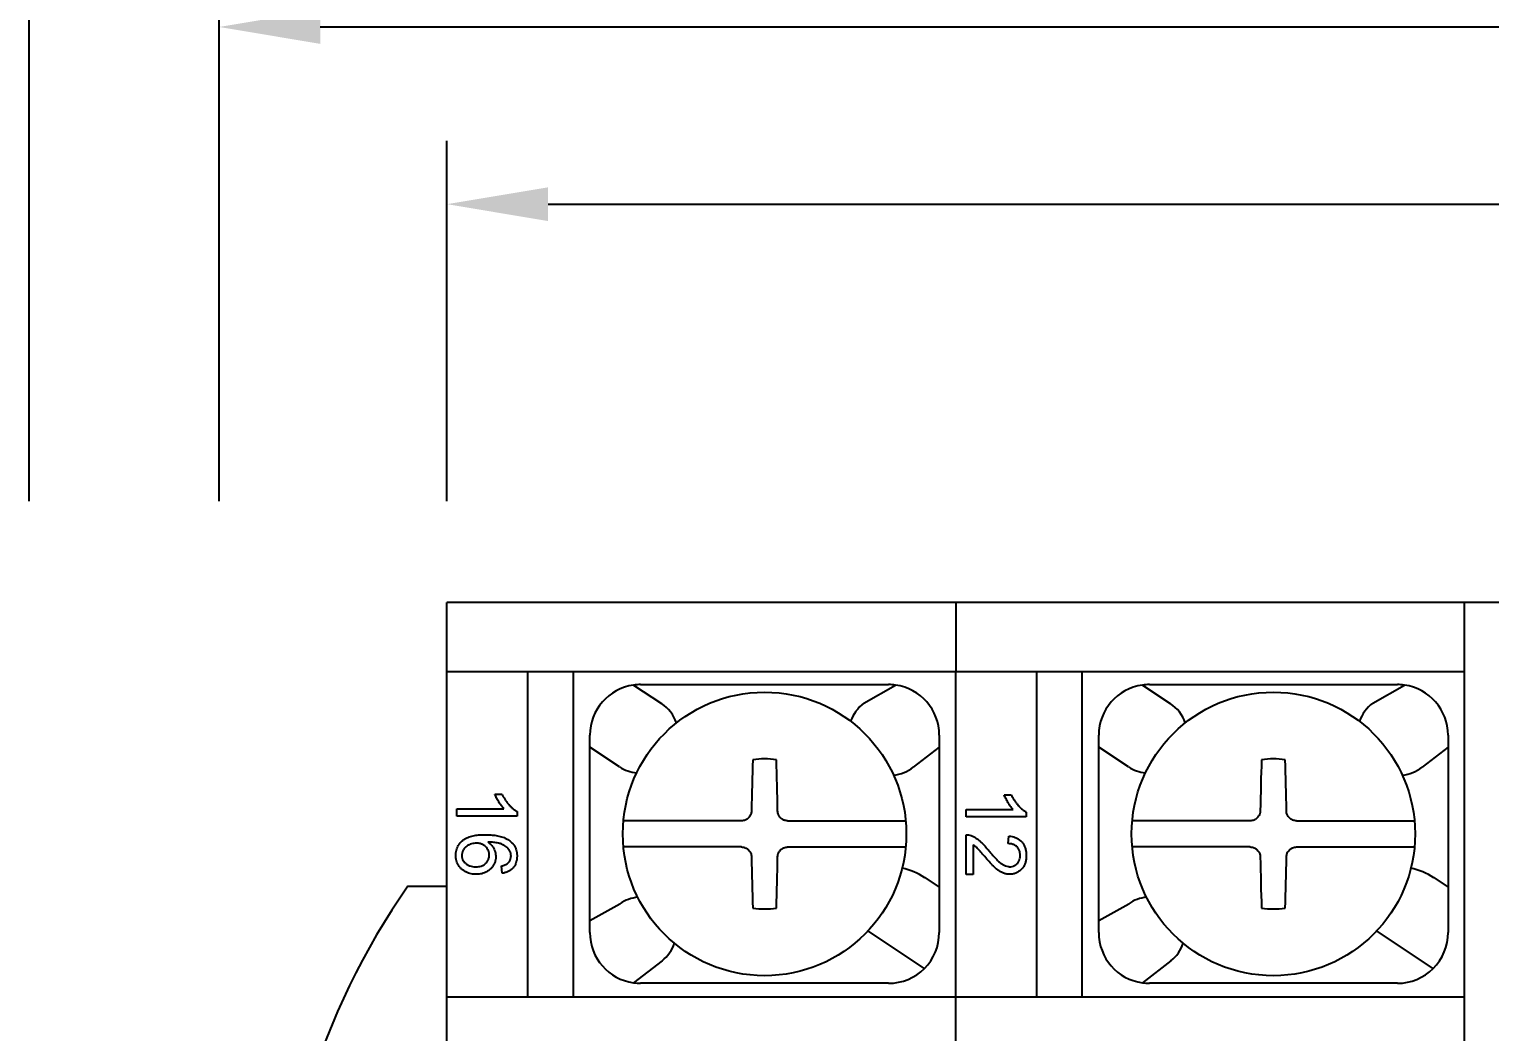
# Model space of a CAD drawing. Header units: millimetres. Extents: x 3555 to 3968, y -1583 to -1296.
# Drawn here: x 3646.38 to 3675.23, y -1408.65 to -1388.85 of the extents above; entities that cross this region are included whole.
import ezdxf

# ---------------------------------------------------------------- set-up
doc = ezdxf.new("R2010")
doc.units = ezdxf.units.MM
doc.styles.add('굴림', font='', dxfattribs={"width": 0.9})
doc.styles.get('굴림').set_extended_font_data('GulimChe')
doc.dimstyles.new('ISO-25', dxfattribs={"dimtxt": 1.7, "dimasz": 2, "dimexe": 1.25, "dimexo": 2, "dimtad": 1, "dimzin": 9, "dimdsep": 46, "dimtxsty": '굴림', "dimcen": 2.5, "dimclrd": 4, "dimclre": 4, "dimclrt": 4, "dimadec": 0, "dimazin": 0, "dimtfac": 1, "dimtmove": 0, "dimatfit": 3, "dimfxl": 1, "dimarcsym": 0})

# ---------------------------------------------------------------- blocks, each defined once
blk = doc.blocks.new('*D31')
at = {"color": 4, "lineweight": -2, "ltscale": 0.3, "transparency": 16777216}
for p, q in [((3654.629, -1398.173), (3654.629, -1391.054)), ((3725.629, -1398.173), (3725.629, -1391.054)), ((3656.629, -1392.304), (3723.629, -1392.304))]:
    blk.add_line(p, q, dxfattribs=at)
at = {"color": 4, "ltscale": 0.3, "transparency": 16777216}
for points in [[(3656.629, -1391.971), (3656.629, -1392.638), (3654.629, -1392.304)], [(3723.629, -1391.971), (3723.629, -1392.638), (3725.629, -1392.304)]]:
    blk.add_solid(points, dxfattribs=at)
at = {"layer": 'DEFPOINTS', "color": 0, "ltscale": 0.3, "transparency": 16777216}
for p in [(3725.629, -1392.304), (3654.629, -1400.173), (3725.629, -1400.173)]:
    blk.add_point(p, dxfattribs=at)
at = {"color": 4, "ltscale": 0.3, "transparency": 16777216, "insert": (3690.129, -1390.807), "char_height": 1.7, "attachment_point": 5, "style": '굴림'}
blk.add_mtext('71', dxfattribs=at)
blk = doc.blocks.new('*D32')
at = {"color": 4, "lineweight": -2, "ltscale": 0.3, "transparency": 16777216}
for p, q in [((3650.129, -1398.173), (3650.129, -1387.554)), ((3730.129, -1399.073), (3730.129, -1387.554)), ((3652.129, -1388.804), (3728.129, -1388.804))]:
    blk.add_line(p, q, dxfattribs=at)
at = {"color": 4, "ltscale": 0.3, "transparency": 16777216}
for points in [[(3652.129, -1388.471), (3652.129, -1389.138), (3650.129, -1388.804)], [(3728.129, -1388.471), (3728.129, -1389.138), (3730.129, -1388.804)]]:
    blk.add_solid(points, dxfattribs=at)
at = {"layer": 'DEFPOINTS', "color": 0, "ltscale": 0.3, "transparency": 16777216}
for p in [(3730.129, -1388.804), (3650.129, -1400.173), (3730.129, -1401.073)]:
    blk.add_point(p, dxfattribs=at)
at = {"color": 4, "ltscale": 0.3, "transparency": 16777216, "insert": (3690.129, -1387.111), "char_height": 1.7, "attachment_point": 5, "style": '굴림'}
blk.add_mtext('80{\\W1;(중판취부 Hole)}', dxfattribs=at)
blk = doc.blocks.new('*D33')
at = {"color": 4, "lineweight": -2, "ltscale": 0.3, "transparency": 16777216}
for p, q in [((3646.379, -1398.173), (3646.379, -1384.054)), ((3734.379, -1400.173), (3734.379, -1384.054)), ((3648.379, -1385.304), (3732.379, -1385.304))]:
    blk.add_line(p, q, dxfattribs=at)
at = {"color": 4, "ltscale": 0.3, "transparency": 16777216}
for points in [[(3648.379, -1384.971), (3648.379, -1385.638), (3646.379, -1385.304)], [(3732.379, -1384.971), (3732.379, -1385.638), (3734.379, -1385.304)]]:
    blk.add_solid(points, dxfattribs=at)
at = {"layer": 'DEFPOINTS', "color": 0, "ltscale": 0.3, "transparency": 16777216}
for p in [(3734.379, -1385.304), (3646.379, -1400.173), (3734.379, -1402.173)]:
    blk.add_point(p, dxfattribs=at)
at = {"color": 4, "ltscale": 0.3, "transparency": 16777216, "insert": (3690.379, -1383.81), "char_height": 1.7, "attachment_point": 5, "style": '굴림'}
blk.add_mtext('88', dxfattribs=at)

msp = doc.modelspace()

# ---------------------------------------------------------------- linework, layer by layer
for p, q in [((3654.629, -1401.54), (3654.629, -1400.173)), ((3732.379, -1400.173), (3654.629, -1400.173)), ((3664.679, -1400.173), (3664.679, -1401.539)), ((3674.729, -1432.173), (3674.729, -1400.173)), ((3654.629, -1401.536), (3674.729, -1401.536)), ((3656.229, -1407.97), (3656.229, -1401.536)), ((3657.129, -1407.97), (3657.129, -1401.536)), ((3666.279, -1407.953), (3666.279, -1401.536)), ((3667.179, -1407.97), (3667.179, -1401.536)), ((3654.629, -1401.559), (3654.629, -1401.54)), ((3654.629, -1407.947), (3654.629, -1401.559)), ((3658.316, -1401.802), (3658.867, -1402.167)), ((3658.454, -1401.793), (3663.354, -1401.793)), ((3662.866, -1402.16), (3663.492, -1401.802)), ((3664.679, -1407.946), (3664.679, -1401.559)), ((3668.366, -1401.802), (3668.917, -1402.167)), ((3668.504, -1401.793), (3673.404, -1401.793)), ((3672.916, -1402.16), (3673.542, -1401.802)), ((3657.454, -1403.031), (3657.454, -1402.793)), ((3664.354, -1402.793), (3664.354, -1403.031)), ((3667.504, -1403.031), (3667.504, -1402.793)), ((3674.404, -1402.793), (3674.404, -1403.031)), ((3658.04, -1403.418), (3657.454, -1403.031)), ((3657.454, -1406.455), (3657.454, -1403.031)), ((3664.354, -1403.031), (3663.841, -1403.426)), ((3664.354, -1403.031), (3664.354, -1405.794)), ((3668.09, -1403.418), (3667.504, -1403.031)), ((3667.504, -1406.455), (3667.504, -1403.031)), ((3674.404, -1403.031), (3673.891, -1403.426)), ((3674.404, -1403.031), (3674.404, -1405.794)), ((3655.577, -1403.956), (3655.718, -1403.956)), ((3665.636, -1403.968), (3665.776, -1403.968)), ((3654.825, -1404.247), (3655.752, -1404.247)), ((3654.825, -1404.393), (3654.825, -1404.247)), ((3656.015, -1404.393), (3654.825, -1404.393)), ((3656.015, -1404.299), (3656.015, -1404.393)), ((3664.884, -1404.259), (3665.811, -1404.259)), ((3664.884, -1404.405), (3664.884, -1404.259)), ((3666.074, -1404.405), (3664.884, -1404.405)), ((3666.074, -1404.311), (3666.074, -1404.405)), ((3664.884, -1405.542), (3664.884, -1404.758)), ((3665.024, -1404.961), (3665.024, -1405.542)), ((3665.716, -1404.935), (3665.731, -1404.786)), ((3655.72, -1405.52), (3655.709, -1405.375)), ((3665.024, -1405.542), (3664.884, -1405.542)), ((3653.859, -1405.773), (3654.629, -1405.773)), ((3664.071, -1405.607), (3664.354, -1405.794)), ((3664.354, -1405.794), (3664.354, -1406.693)), ((3674.121, -1405.607), (3674.404, -1405.794)), ((3674.404, -1405.794), (3674.404, -1406.693)), ((3657.454, -1406.455), (3658.047, -1406.123)), ((3667.504, -1406.455), (3668.097, -1406.123)), ((3657.454, -1406.693), (3657.454, -1406.455)), ((3664.062, -1407.399), (3662.944, -1406.66)), ((3667.504, -1406.693), (3667.504, -1406.455)), ((3674.112, -1407.399), (3672.994, -1406.66)), ((3658.881, -1407.247), (3658.316, -1407.683)), ((3668.931, -1407.247), (3668.366, -1407.683)), ((3663.354, -1407.693), (3658.454, -1407.693)), ((3673.404, -1407.693), (3668.504, -1407.693)), ((3654.629, -1407.954), (3654.629, -1407.947)), ((3654.629, -1407.965), (3654.629, -1407.954)), ((3654.629, -1409.16), (3654.629, -1407.965)), ((3674.729, -1407.97), (3654.629, -1407.97)), ((3664.679, -1407.954), (3664.679, -1407.946)), ((3664.679, -1407.966), (3664.679, -1407.954)), ((3664.679, -1409.159), (3664.679, -1407.966))]:
    msp.add_line(p, q)
at = {"ltscale": 0.3}
for p, q in [((3660.448, -1404.485), (3658.116, -1404.485)), ((3661.359, -1404.485), (3663.692, -1404.485)), ((3670.498, -1404.485), (3668.166, -1404.485)), ((3671.409, -1404.485), (3673.742, -1404.485)), ((3660.448, -1405.001), (3658.116, -1405.001)), ((3661.359, -1405.001), (3663.692, -1405.001)), ((3670.498, -1405.001), (3668.166, -1405.001)), ((3671.409, -1405.001), (3673.742, -1405.001))]:
    msp.add_line(p, q, dxfattribs=at)
for centre in [(3660.904, -1404.743), (3670.954, -1404.743)]:
    msp.add_circle(centre, 2.8)
for centre, radius, start, end in [((3658.454, -1402.793), 1, 97.9442, 180), ((3658.454, -1402.793), 1, 90, 97.9442), ((3663.354, -1402.793), 1, 82.0558, 90), ((3663.354, -1402.793), 1, 0, 82.0558), ((3668.504, -1402.793), 1, 97.9442, 180), ((3668.504, -1402.793), 1, 90, 97.9442), ((3673.404, -1402.793), 1, 82.0558, 90), ((3673.404, -1402.793), 1, 0, 82.0558), ((3658.454, -1402.793), 0.75, 18.9259, 56.5346), ((3663.354, -1402.793), 0.799, 127.6139, 159.8732), ((3668.504, -1402.793), 0.75, 18.9259, 56.5346), ((3673.404, -1402.793), 0.799, 127.6139, 159.8732), ((3660.904, -1404.743), 1.483, 80.9605, 99.0395), ((3670.954, -1404.743), 1.483, 80.9605, 99.0395), ((3658.454, -1402.793), 0.75, 236.5346, 264.0409), ((3663.354, -1402.793), 0.799, 277.163, 307.6139), ((3668.504, -1402.793), 0.75, 236.5346, 264.0409), ((3673.404, -1402.793), 0.799, 277.163, 307.6139), ((3663.354, -1406.693), 1.301, 56.5346, 78.1574), ((3673.404, -1406.693), 1.301, 56.5346, 78.1574), ((3665.958, -1414.173), 14.73, 145.2303, 214.7697), ((3658.454, -1406.693), 0.7, 94.4638, 125.5396), ((3668.504, -1406.693), 0.7, 94.4638, 125.5396), ((3660.904, -1404.743), 1.483, 260.9605, 279.0395), ((3670.954, -1404.743), 1.483, 260.9605, 279.0395), ((3658.454, -1406.693), 1, 180, 262.0558), ((3663.354, -1406.693), 1, 315.0814, 0), ((3668.504, -1406.693), 1, 180, 262.0558), ((3673.404, -1406.693), 1, 315.0814, 0), ((3658.454, -1406.693), 0.7, 307.6139, 342.568), ((3668.504, -1406.693), 0.7, 307.6139, 342.568), ((3663.354, -1406.693), 1, 270, 315.0814), ((3673.404, -1406.693), 1, 270, 315.0814), ((3658.454, -1406.693), 1, 262.0558, 270), ((3668.504, -1406.693), 1, 262.0558, 270)]:
    msp.add_arc(centre, radius, start, end)
for centre, major_axis, start_param, end_param in [((3661.076, -1404.744), (0.039, 4.997), 1.273815, 1.479878), ((3660.732, -1404.744), (0.039, -4.997), 1.661715, 1.867778), ((3671.126, -1404.744), (0.039, 4.997), 1.273815, 1.479878), ((3670.782, -1404.744), (0.039, -4.997), 1.661715, 1.867778), ((3661.076, -1404.741), (-0.039, 4.997), 1.661715, 1.867778), ((3660.732, -1404.741), (-0.039, -4.997), 1.273815, 1.479878), ((3671.126, -1404.741), (-0.039, 4.997), 1.661715, 1.867778), ((3670.782, -1404.741), (-0.039, -4.997), 1.273815, 1.479878)]:
    msp.add_ellipse(centre, major_axis=major_axis, ratio=0.087156, start_param=start_param, end_param=end_param)
for points, knots in [([(3655.752, -1404.247), (3655.733, -1404.226), (3655.715, -1404.204), (3655.682, -1404.158), (3655.667, -1404.134), (3655.638, -1404.085), (3655.624, -1404.06), (3655.599, -1404.009), (3655.587, -1403.983), (3655.577, -1403.956)], [0, 0, 0, 0, 0.25, 0.25, 0.5, 0.5, 0.75, 0.75, 1, 1, 1, 1]), ([(3655.718, -1403.956), (3655.734, -1403.991), (3655.752, -1404.025), (3655.783, -1404.074), (3655.794, -1404.09), (3655.816, -1404.121), (3655.828, -1404.136), (3655.853, -1404.166), (3655.866, -1404.18), (3655.892, -1404.208), (3655.906, -1404.221), (3655.935, -1404.246), (3655.965, -1404.27), (3655.998, -1404.29), (3656.015, -1404.299)], [0, 0, 0, 0, 0.25, 0.25, 0.375, 0.375, 0.5, 0.5, 0.625, 0.625, 0.75, 0.75, 0.875, 1, 1, 1, 1]), ([(3665.811, -1404.259), (3665.791, -1404.238), (3665.774, -1404.216), (3665.74, -1404.17), (3665.725, -1404.146), (3665.696, -1404.097), (3665.683, -1404.072), (3665.657, -1404.021), (3665.646, -1403.995), (3665.636, -1403.968)], [0, 0, 0, 0, 0.25, 0.25, 0.5, 0.5, 0.75, 0.75, 1, 1, 1, 1]), ([(3665.776, -1403.968), (3665.793, -1404.003), (3665.811, -1404.037), (3665.842, -1404.086), (3665.852, -1404.102), (3665.875, -1404.133), (3665.887, -1404.148), (3665.911, -1404.178), (3665.924, -1404.192), (3665.951, -1404.22), (3665.965, -1404.233), (3665.994, -1404.258), (3666.023, -1404.282), (3666.056, -1404.302), (3666.074, -1404.311)], [0, 0, 0, 0, 0.25, 0.25, 0.375, 0.375, 0.5, 0.5, 0.625, 0.625, 0.75, 0.75, 0.875, 1, 1, 1, 1]), ([(3660.646, -1404.287), (3660.645, -1404.3), (3660.644, -1404.313), (3660.64, -1404.331), (3660.638, -1404.338), (3660.634, -1404.35), (3660.632, -1404.356), (3660.625, -1404.374), (3660.619, -1404.385), (3660.604, -1404.406), (3660.596, -1404.417), (3660.578, -1404.435), (3660.568, -1404.443), (3660.552, -1404.454), (3660.546, -1404.457), (3660.535, -1404.463), (3660.529, -1404.466), (3660.511, -1404.474), (3660.499, -1404.477), (3660.474, -1404.483), (3660.461, -1404.484), (3660.448, -1404.485)], [0, 0, 0, 0, 0.125, 0.125, 0.1875, 0.1875, 0.25, 0.25, 0.375, 0.375, 0.5, 0.5, 0.625, 0.625, 0.6875, 0.6875, 0.75, 0.75, 0.875, 0.875, 1, 1, 1, 1]), ([(3661.359, -1404.485), (3661.347, -1404.484), (3661.334, -1404.483), (3661.315, -1404.479), (3661.309, -1404.477), (3661.297, -1404.473), (3661.29, -1404.471), (3661.273, -1404.464), (3661.261, -1404.458), (3661.24, -1404.443), (3661.23, -1404.435), (3661.212, -1404.417), (3661.203, -1404.407), (3661.193, -1404.391), (3661.189, -1404.385), (3661.183, -1404.374), (3661.18, -1404.368), (3661.173, -1404.35), (3661.169, -1404.338), (3661.164, -1404.313), (3661.162, -1404.3), (3661.162, -1404.287)], [0, 0, 0, 0, 0.125, 0.125, 0.1875, 0.1875, 0.25, 0.25, 0.375, 0.375, 0.5, 0.5, 0.625, 0.625, 0.6875, 0.6875, 0.75, 0.75, 0.875, 0.875, 1, 1, 1, 1]), ([(3670.696, -1404.287), (3670.695, -1404.3), (3670.694, -1404.313), (3670.69, -1404.331), (3670.688, -1404.338), (3670.684, -1404.35), (3670.682, -1404.356), (3670.675, -1404.374), (3670.669, -1404.385), (3670.654, -1404.406), (3670.646, -1404.417), (3670.628, -1404.435), (3670.618, -1404.443), (3670.602, -1404.454), (3670.596, -1404.457), (3670.585, -1404.463), (3670.579, -1404.466), (3670.561, -1404.474), (3670.549, -1404.477), (3670.524, -1404.483), (3670.511, -1404.484), (3670.498, -1404.485)], [0, 0, 0, 0, 0.125, 0.125, 0.1875, 0.1875, 0.25, 0.25, 0.375, 0.375, 0.5, 0.5, 0.625, 0.625, 0.6875, 0.6875, 0.75, 0.75, 0.875, 0.875, 1, 1, 1, 1]), ([(3671.409, -1404.485), (3671.397, -1404.484), (3671.384, -1404.483), (3671.365, -1404.479), (3671.359, -1404.477), (3671.347, -1404.473), (3671.34, -1404.471), (3671.323, -1404.464), (3671.311, -1404.458), (3671.29, -1404.443), (3671.28, -1404.435), (3671.262, -1404.417), (3671.253, -1404.407), (3671.243, -1404.391), (3671.239, -1404.385), (3671.233, -1404.374), (3671.23, -1404.368), (3671.223, -1404.35), (3671.219, -1404.338), (3671.214, -1404.313), (3671.212, -1404.3), (3671.212, -1404.287)], [0, 0, 0, 0, 0.125, 0.125, 0.1875, 0.1875, 0.25, 0.25, 0.375, 0.375, 0.5, 0.5, 0.625, 0.625, 0.6875, 0.6875, 0.75, 0.75, 0.875, 0.875, 1, 1, 1, 1]), ([(3655.436, -1404.903), (3655.467, -1404.923), (3655.494, -1404.947), (3655.523, -1404.982), (3655.529, -1404.989), (3655.539, -1405.004), (3655.544, -1405.011), (3655.557, -1405.035), (3655.565, -1405.051), (3655.574, -1405.076), (3655.577, -1405.085), (3655.583, -1405.102), (3655.585, -1405.111), (3655.59, -1405.137), (3655.593, -1405.155), (3655.594, -1405.191), (3655.594, -1405.209), (3655.591, -1405.245), (3655.587, -1405.263), (3655.581, -1405.289), (3655.578, -1405.298), (3655.572, -1405.315), (3655.568, -1405.323), (3655.557, -1405.348), (3655.548, -1405.363), (3655.533, -1405.386), (3655.528, -1405.393), (3655.517, -1405.407), (3655.511, -1405.414), (3655.492, -1405.434), (3655.479, -1405.446), (3655.458, -1405.463), (3655.451, -1405.469), (3655.436, -1405.479), (3655.429, -1405.484), (3655.405, -1405.498), (3655.389, -1405.506), (3655.356, -1405.519), (3655.339, -1405.524), (3655.303, -1405.533), (3655.285, -1405.536), (3655.25, -1405.54), (3655.232, -1405.541), (3655.196, -1405.541), (3655.178, -1405.541), (3655.142, -1405.537), (3655.124, -1405.534), (3655.089, -1405.526), (3655.055, -1405.517), (3655.022, -1405.503), (3654.989, -1405.487), (3654.974, -1405.478), (3654.944, -1405.458), (3654.93, -1405.447), (3654.91, -1405.428), (3654.903, -1405.422), (3654.891, -1405.409), (3654.885, -1405.402), (3654.868, -1405.381), (3654.858, -1405.366), (3654.845, -1405.342), (3654.841, -1405.334), (3654.834, -1405.318), (3654.83, -1405.309), (3654.821, -1405.284), (3654.814, -1405.258), (3654.809, -1405.231), (3654.807, -1405.213), (3654.806, -1405.204), (3654.805, -1405.177), (3654.805, -1405.159), (3654.807, -1405.123), (3654.809, -1405.105), (3654.819, -1405.052), (3654.831, -1405.018), (3654.852, -1404.978), (3654.856, -1404.97), (3654.866, -1404.955), (3654.881, -1404.932), (3654.899, -1404.912), (3654.924, -1404.886), (3654.937, -1404.874), (3654.966, -1404.852), (3654.981, -1404.842), (3655.012, -1404.825), (3655.029, -1404.817), (3655.062, -1404.804), (3655.079, -1404.798), (3655.13, -1404.783), (3655.165, -1404.776), (3655.219, -1404.768), (3655.236, -1404.766), (3655.272, -1404.762), (3655.29, -1404.761), (3655.344, -1404.759), (3655.379, -1404.758), (3655.451, -1404.76), (3655.522, -1404.763), (3655.593, -1404.773), (3655.663, -1404.786), (3655.698, -1404.795), (3655.749, -1404.813), (3655.766, -1404.819), (3655.799, -1404.834), (3655.815, -1404.842), (3655.861, -1404.87), (3655.889, -1404.891), (3655.92, -1404.924), (3655.926, -1404.931), (3655.938, -1404.945), (3655.943, -1404.952), (3655.959, -1404.973), (3655.968, -1404.989), (3655.98, -1405.013), (3655.984, -1405.021), (3655.991, -1405.038), (3656, -1405.064), (3656.006, -1405.09), (3656.012, -1405.125), (3656.014, -1405.143), (3656.015, -1405.179), (3656.015, -1405.197), (3656.013, -1405.224), (3656.013, -1405.233), (3656.01, -1405.251), (3656.009, -1405.26), (3656.003, -1405.287), (3655.998, -1405.304), (3655.989, -1405.329), (3655.985, -1405.337), (3655.978, -1405.353), (3655.973, -1405.362), (3655.959, -1405.385), (3655.949, -1405.399), (3655.937, -1405.413)], [0, 0, 0, 0, 0.03125, 0.03125, 0.039062, 0.039062, 0.046875, 0.046875, 0.0625, 0.0625, 0.070312, 0.070312, 0.078125, 0.078125, 0.09375, 0.09375, 0.109375, 0.109375, 0.125, 0.125, 0.132812, 0.132812, 0.140625, 0.140625, 0.15625, 0.15625, 0.164062, 0.164062, 0.171875, 0.171875, 0.1875, 0.1875, 0.195312, 0.195312, 0.203125, 0.203125, 0.21875, 0.21875, 0.234375, 0.234375, 0.25, 0.25, 0.265625, 0.265625, 0.28125, 0.28125, 0.296875, 0.296875, 0.3125, 0.328125, 0.328125, 0.34375, 0.34375, 0.359375, 0.359375, 0.367187, 0.367187, 0.375, 0.375, 0.390625, 0.390625, 0.398437, 0.398437, 0.40625, 0.40625, 0.421875, 0.429687, 0.429687, 0.4375, 0.4375, 0.453125, 0.453125, 0.46875, 0.46875, 0.5, 0.5, 0.507812, 0.507812, 0.515625, 0.53125, 0.53125, 0.546875, 0.546875, 0.5625, 0.5625, 0.578125, 0.578125, 0.59375, 0.59375, 0.625, 0.625, 0.640625, 0.640625, 0.65625, 0.65625, 0.6875, 0.6875, 0.71875, 0.75, 0.75, 0.78125, 0.78125, 0.796875, 0.796875, 0.8125, 0.8125, 0.84375, 0.84375, 0.851562, 0.851562, 0.859375, 0.859375, 0.875, 0.875, 0.882812, 0.882812, 0.890625, 0.90625, 0.90625, 0.921875, 0.921875, 0.9375, 0.9375, 0.945312, 0.945312, 0.953125, 0.953125, 0.96875, 0.96875, 0.976562, 0.976562, 0.984375, 0.984375, 1, 1, 1, 1]), ([(3655.395, -1404.995), (3655.383, -1404.983), (3655.369, -1404.973), (3655.348, -1404.96), (3655.341, -1404.956), (3655.326, -1404.948), (3655.318, -1404.945), (3655.295, -1404.937), (3655.279, -1404.933), (3655.254, -1404.929), (3655.246, -1404.928), (3655.229, -1404.926), (3655.221, -1404.926), (3655.196, -1404.926), (3655.179, -1404.927), (3655.147, -1404.931), (3655.13, -1404.935), (3655.098, -1404.944), (3655.083, -1404.95), (3655.06, -1404.96), (3655.053, -1404.964), (3655.038, -1404.972), (3655.031, -1404.977), (3655.011, -1404.991), (3654.998, -1405.002), (3654.981, -1405.02), (3654.975, -1405.026), (3654.965, -1405.04), (3654.961, -1405.047), (3654.952, -1405.061), (3654.949, -1405.068), (3654.942, -1405.084), (3654.938, -1405.091), (3654.93, -1405.115), (3654.927, -1405.131), (3654.925, -1405.156), (3654.925, -1405.165), (3654.925, -1405.181), (3654.926, -1405.19), (3654.929, -1405.214), (3654.933, -1405.23), (3654.946, -1405.261), (3654.955, -1405.276), (3654.97, -1405.296), (3654.975, -1405.302), (3654.987, -1405.315), (3654.993, -1405.32), (3654.999, -1405.326)], [0, 0, 0, 0, 0.0625, 0.0625, 0.09375, 0.09375, 0.125, 0.125, 0.1875, 0.1875, 0.21875, 0.21875, 0.25, 0.25, 0.3125, 0.3125, 0.375, 0.375, 0.4375, 0.4375, 0.46875, 0.46875, 0.5, 0.5, 0.5625, 0.5625, 0.59375, 0.59375, 0.625, 0.625, 0.65625, 0.65625, 0.6875, 0.6875, 0.75, 0.75, 0.78125, 0.78125, 0.8125, 0.8125, 0.875, 0.875, 0.9375, 0.9375, 0.96875, 0.96875, 1, 1, 1, 1]), ([(3654.999, -1405.326), (3655.011, -1405.337), (3655.025, -1405.347), (3655.047, -1405.359), (3655.054, -1405.363), (3655.069, -1405.37), (3655.077, -1405.373), (3655.101, -1405.381), (3655.117, -1405.385), (3655.15, -1405.39), (3655.166, -1405.391), (3655.2, -1405.393), (3655.216, -1405.393), (3655.249, -1405.39), (3655.266, -1405.388), (3655.299, -1405.38), (3655.314, -1405.375), (3655.337, -1405.366), (3655.345, -1405.362), (3655.359, -1405.354), (3655.367, -1405.349), (3655.387, -1405.335), (3655.399, -1405.324), (3655.416, -1405.305), (3655.421, -1405.298), (3655.431, -1405.285), (3655.435, -1405.278), (3655.443, -1405.263), (3655.447, -1405.256), (3655.453, -1405.24), (3655.455, -1405.232), (3655.462, -1405.208), (3655.464, -1405.192), (3655.466, -1405.167), (3655.466, -1405.158), (3655.465, -1405.142), (3655.464, -1405.133), (3655.462, -1405.117), (3655.46, -1405.109), (3655.456, -1405.093), (3655.453, -1405.085), (3655.444, -1405.061), (3655.436, -1405.047), (3655.418, -1405.019), (3655.407, -1405.006), (3655.395, -1404.995)], [0, 0, 0, 0, 0.0625, 0.0625, 0.09375, 0.09375, 0.125, 0.125, 0.1875, 0.1875, 0.25, 0.25, 0.3125, 0.3125, 0.375, 0.375, 0.4375, 0.4375, 0.46875, 0.46875, 0.5, 0.5, 0.5625, 0.5625, 0.59375, 0.59375, 0.625, 0.625, 0.65625, 0.65625, 0.6875, 0.6875, 0.75, 0.75, 0.78125, 0.78125, 0.8125, 0.8125, 0.84375, 0.84375, 0.875, 0.875, 0.9375, 0.9375, 1, 1, 1, 1]), ([(3655.833, -1405.321), (3655.845, -1405.31), (3655.855, -1405.298), (3655.868, -1405.278), (3655.872, -1405.271), (3655.879, -1405.257), (3655.882, -1405.249), (3655.887, -1405.235), (3655.889, -1405.227), (3655.893, -1405.211), (3655.894, -1405.204), (3655.895, -1405.188), (3655.896, -1405.172), (3655.895, -1405.156), (3655.893, -1405.14), (3655.892, -1405.132), (3655.888, -1405.117), (3655.884, -1405.102), (3655.877, -1405.088), (3655.87, -1405.074), (3655.866, -1405.067), (3655.857, -1405.054), (3655.852, -1405.047), (3655.842, -1405.035), (3655.837, -1405.029), (3655.821, -1405.012), (3655.808, -1405.002), (3655.783, -1404.983), (3655.77, -1404.974), (3655.743, -1404.959), (3655.729, -1404.952), (3655.707, -1404.943), (3655.699, -1404.94), (3655.684, -1404.935), (3655.677, -1404.933), (3655.654, -1404.926), (3655.639, -1404.923), (3655.593, -1404.914), (3655.562, -1404.91), (3655.499, -1404.905), (3655.468, -1404.904), (3655.436, -1404.903)], [0, 0, 0, 0, 0.0625, 0.0625, 0.09375, 0.09375, 0.125, 0.125, 0.15625, 0.15625, 0.1875, 0.1875, 0.21875, 0.25, 0.25, 0.28125, 0.28125, 0.3125, 0.34375, 0.34375, 0.375, 0.375, 0.40625, 0.40625, 0.4375, 0.4375, 0.5, 0.5, 0.5625, 0.5625, 0.625, 0.625, 0.65625, 0.65625, 0.6875, 0.6875, 0.75, 0.75, 0.875, 0.875, 1, 1, 1, 1]), ([(3660.448, -1405.001), (3660.461, -1405.001), (3660.474, -1405.002), (3660.492, -1405.006), (3660.499, -1405.008), (3660.511, -1405.012), (3660.517, -1405.014), (3660.535, -1405.022), (3660.546, -1405.028), (3660.568, -1405.042), (3660.578, -1405.05), (3660.596, -1405.069), (3660.604, -1405.079), (3660.615, -1405.095), (3660.618, -1405.1), (3660.624, -1405.112), (3660.627, -1405.117), (3660.635, -1405.135), (3660.639, -1405.147), (3660.644, -1405.173), (3660.645, -1405.185), (3660.646, -1405.198)], [0, 0, 0, 0, 0.125, 0.125, 0.1875, 0.1875, 0.25, 0.25, 0.375, 0.375, 0.5, 0.5, 0.625, 0.625, 0.6875, 0.6875, 0.75, 0.75, 0.875, 0.875, 1, 1, 1, 1]), ([(3661.162, -1405.198), (3661.162, -1405.185), (3661.164, -1405.173), (3661.168, -1405.154), (3661.169, -1405.148), (3661.173, -1405.135), (3661.175, -1405.129), (3661.183, -1405.111), (3661.189, -1405.1), (3661.203, -1405.079), (3661.212, -1405.069), (3661.23, -1405.051), (3661.24, -1405.042), (3661.256, -1405.032), (3661.261, -1405.028), (3661.273, -1405.022), (3661.278, -1405.019), (3661.296, -1405.012), (3661.308, -1405.008), (3661.334, -1405.002), (3661.347, -1405.001), (3661.359, -1405.001)], [0, 0, 0, 0, 0.125, 0.125, 0.1875, 0.1875, 0.25, 0.25, 0.375, 0.375, 0.5, 0.5, 0.625, 0.625, 0.6875, 0.6875, 0.75, 0.75, 0.875, 0.875, 1, 1, 1, 1]), ([(3664.884, -1404.758), (3664.901, -1404.758), (3664.918, -1404.759), (3664.952, -1404.765), (3664.969, -1404.769), (3664.985, -1404.775)], [0, 0, 0, 0, 0.5, 0.5, 1, 1, 1, 1]), ([(3664.985, -1404.775), (3665.019, -1404.788), (3665.05, -1404.805), (3665.095, -1404.834), (3665.11, -1404.845), (3665.138, -1404.867), (3665.152, -1404.879), (3665.191, -1404.915), (3665.216, -1404.941), (3665.265, -1404.994), (3665.288, -1405.021), (3665.322, -1405.062), (3665.333, -1405.076), (3665.356, -1405.103), (3665.368, -1405.117), (3665.403, -1405.157), (3665.427, -1405.184), (3665.476, -1405.236), (3665.501, -1405.261), (3665.54, -1405.297), (3665.554, -1405.309), (3665.575, -1405.325), (3665.583, -1405.33), (3665.597, -1405.34), (3665.605, -1405.345), (3665.628, -1405.358), (3665.644, -1405.367), (3665.677, -1405.38), (3665.695, -1405.385), (3665.721, -1405.389), (3665.73, -1405.39), (3665.748, -1405.391), (3665.757, -1405.391), (3665.784, -1405.389), (3665.801, -1405.385), (3665.826, -1405.376), (3665.834, -1405.373), (3665.85, -1405.364), (3665.858, -1405.359), (3665.872, -1405.349), (3665.879, -1405.343), (3665.892, -1405.331), (3665.899, -1405.324), (3665.91, -1405.311), (3665.915, -1405.303), (3665.925, -1405.288), (3665.929, -1405.28), (3665.94, -1405.256), (3665.945, -1405.239), (3665.95, -1405.212), (3665.951, -1405.203), (3665.953, -1405.185), (3665.953, -1405.176), (3665.953, -1405.15), (3665.952, -1405.132), (3665.946, -1405.097), (3665.941, -1405.079), (3665.93, -1405.055), (3665.926, -1405.047), (3665.917, -1405.031), (3665.911, -1405.024), (3665.9, -1405.01), (3665.894, -1405.003), (3665.882, -1404.991), (3665.875, -1404.985), (3665.853, -1404.969), (3665.837, -1404.961), (3665.812, -1404.951), (3665.804, -1404.948), (3665.787, -1404.943), (3665.778, -1404.941), (3665.752, -1404.937), (3665.734, -1404.936), (3665.716, -1404.935)], [0, 0, 0, 0, 0.0625, 0.0625, 0.09375, 0.09375, 0.125, 0.125, 0.1875, 0.1875, 0.25, 0.25, 0.28125, 0.28125, 0.3125, 0.3125, 0.375, 0.375, 0.4375, 0.4375, 0.46875, 0.46875, 0.484375, 0.484375, 0.5, 0.5, 0.53125, 0.53125, 0.5625, 0.5625, 0.578125, 0.578125, 0.59375, 0.59375, 0.625, 0.625, 0.640625, 0.640625, 0.65625, 0.65625, 0.671875, 0.671875, 0.6875, 0.6875, 0.703125, 0.703125, 0.71875, 0.71875, 0.75, 0.75, 0.765625, 0.765625, 0.78125, 0.78125, 0.8125, 0.8125, 0.84375, 0.84375, 0.859375, 0.859375, 0.875, 0.875, 0.890625, 0.890625, 0.90625, 0.90625, 0.9375, 0.9375, 0.953125, 0.953125, 0.96875, 0.96875, 1, 1, 1, 1]), ([(3665.731, -1404.786), (3665.774, -1404.79), (3665.817, -1404.798), (3665.867, -1404.818), (3665.878, -1404.822), (3665.897, -1404.832), (3665.916, -1404.842), (3665.934, -1404.854), (3665.951, -1404.868), (3665.96, -1404.875), (3665.983, -1404.897), (3665.997, -1404.914), (3666.016, -1404.941), (3666.021, -1404.95), (3666.032, -1404.969), (3666.036, -1404.979), (3666.049, -1405.009), (3666.056, -1405.03), (3666.063, -1405.062), (3666.065, -1405.073), (3666.069, -1405.094), (3666.07, -1405.105), (3666.073, -1405.137), (3666.074, -1405.159), (3666.073, -1405.202), (3666.072, -1405.223), (3666.066, -1405.267), (3666.061, -1405.288), (3666.052, -1405.319), (3666.048, -1405.329), (3666.04, -1405.349), (3666.035, -1405.359), (3666.02, -1405.389), (3666.008, -1405.407), (3665.988, -1405.432), (3665.98, -1405.44), (3665.965, -1405.455), (3665.957, -1405.462), (3665.932, -1405.483), (3665.914, -1405.495), (3665.885, -1405.51), (3665.875, -1405.515), (3665.855, -1405.523), (3665.844, -1405.526), (3665.813, -1405.535), (3665.792, -1405.538), (3665.759, -1405.54), (3665.748, -1405.54), (3665.726, -1405.54), (3665.704, -1405.538), (3665.683, -1405.535), (3665.662, -1405.53), (3665.651, -1405.528), (3665.62, -1405.518), (3665.6, -1405.51), (3665.561, -1405.49), (3665.542, -1405.478), (3665.507, -1405.454), (3665.49, -1405.44), (3665.457, -1405.412), (3665.441, -1405.398), (3665.411, -1405.367), (3665.396, -1405.352), (3665.351, -1405.305), (3665.323, -1405.273), (3665.266, -1405.207), (3665.238, -1405.174), (3665.196, -1405.125), (3665.182, -1405.108), (3665.153, -1405.076), (3665.139, -1405.06), (3665.117, -1405.036), (3665.109, -1405.028), (3665.093, -1405.014), (3665.085, -1405.006), (3665.06, -1404.985), (3665.043, -1404.972), (3665.024, -1404.961)], [0, 0, 0, 0, 0.0625, 0.0625, 0.078125, 0.078125, 0.09375, 0.109375, 0.109375, 0.125, 0.125, 0.15625, 0.15625, 0.171875, 0.171875, 0.1875, 0.1875, 0.21875, 0.21875, 0.234375, 0.234375, 0.25, 0.25, 0.28125, 0.28125, 0.3125, 0.3125, 0.34375, 0.34375, 0.359375, 0.359375, 0.375, 0.375, 0.40625, 0.40625, 0.421875, 0.421875, 0.4375, 0.4375, 0.46875, 0.46875, 0.484375, 0.484375, 0.5, 0.5, 0.53125, 0.53125, 0.546875, 0.546875, 0.5625, 0.578125, 0.578125, 0.59375, 0.59375, 0.625, 0.625, 0.65625, 0.65625, 0.6875, 0.6875, 0.71875, 0.71875, 0.75, 0.75, 0.8125, 0.8125, 0.875, 0.875, 0.90625, 0.90625, 0.9375, 0.9375, 0.953125, 0.953125, 0.96875, 0.96875, 1, 1, 1, 1]), ([(3670.498, -1405.001), (3670.511, -1405.001), (3670.524, -1405.002), (3670.542, -1405.006), (3670.549, -1405.008), (3670.561, -1405.012), (3670.567, -1405.014), (3670.585, -1405.022), (3670.596, -1405.028), (3670.618, -1405.042), (3670.628, -1405.05), (3670.646, -1405.069), (3670.654, -1405.079), (3670.665, -1405.095), (3670.668, -1405.1), (3670.674, -1405.112), (3670.677, -1405.117), (3670.685, -1405.135), (3670.689, -1405.147), (3670.694, -1405.173), (3670.695, -1405.185), (3670.696, -1405.198)], [0, 0, 0, 0, 0.125, 0.125, 0.1875, 0.1875, 0.25, 0.25, 0.375, 0.375, 0.5, 0.5, 0.625, 0.625, 0.6875, 0.6875, 0.75, 0.75, 0.875, 0.875, 1, 1, 1, 1]), ([(3671.212, -1405.198), (3671.212, -1405.185), (3671.214, -1405.173), (3671.218, -1405.154), (3671.219, -1405.148), (3671.223, -1405.135), (3671.225, -1405.129), (3671.233, -1405.111), (3671.239, -1405.1), (3671.253, -1405.079), (3671.262, -1405.069), (3671.28, -1405.051), (3671.29, -1405.042), (3671.306, -1405.032), (3671.311, -1405.028), (3671.323, -1405.022), (3671.328, -1405.019), (3671.346, -1405.012), (3671.358, -1405.008), (3671.384, -1405.002), (3671.397, -1405.001), (3671.409, -1405.001)], [0, 0, 0, 0, 0.125, 0.125, 0.1875, 0.1875, 0.25, 0.25, 0.375, 0.375, 0.5, 0.5, 0.625, 0.625, 0.6875, 0.6875, 0.75, 0.75, 0.875, 0.875, 1, 1, 1, 1]), ([(3655.709, -1405.375), (3655.731, -1405.37), (3655.753, -1405.364), (3655.785, -1405.351), (3655.796, -1405.346), (3655.815, -1405.335), (3655.825, -1405.328), (3655.833, -1405.321)], [0, 0, 0, 0, 0.5, 0.5, 0.75, 0.75, 1, 1, 1, 1]), ([(3655.937, -1405.413), (3655.923, -1405.429), (3655.908, -1405.443), (3655.883, -1405.461), (3655.874, -1405.467), (3655.857, -1405.478), (3655.839, -1405.487), (3655.82, -1405.495), (3655.801, -1405.502), (3655.791, -1405.505), (3655.761, -1405.514), (3655.741, -1405.517), (3655.72, -1405.52)], [0, 0, 0, 0, 0.25, 0.25, 0.375, 0.375, 0.5, 0.625, 0.625, 0.75, 0.75, 1, 1, 1, 1])]:
    msp.add_open_spline(points, degree=3, knots=knots)

# ---------------------------------------------------------------- dimensions: what is measured, and where the dimension line sits
for base, p1, p2, picture, middle in [((3734.379, -1385.304), (3646.379, -1400.173), (3734.379, -1402.173), '*D33', (3690.379, -1383.81)), ((3725.629, -1392.304), (3654.629, -1400.173), (3725.629, -1400.173), '*D31', (3690.129, -1390.807))]:
    dim = msp.add_linear_dim(base=base, p1=p1, p2=p2, dimstyle='ISO-25', override={"dimasz": 2}, dxfattribs=at)
    dim.commit()
    dim.dimension.update_dxf_attribs({"geometry": picture, "text_midpoint": middle})
dim = msp.add_linear_dim(base=(3730.129, -1388.804), p1=(3650.129, -1400.173), p2=(3730.129, -1401.073), text='<>{\\W1;(중판취부 Hole)}', dimstyle='ISO-25', override={"dimasz": 2}, dxfattribs=at)
dim.commit()
dim.dimension.update_dxf_attribs({"geometry": '*D32', "text_midpoint": (3690.129, -1387.111)})

doc.saveas('drawing.dxf')
